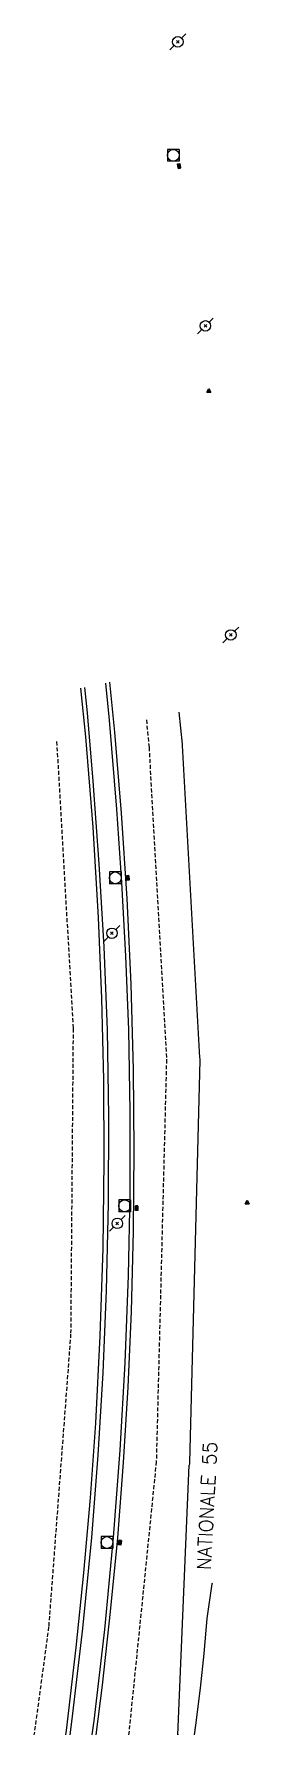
# Model space of a CAD drawing. Header units: millimetres. Extents: x 133000 to 134000, y 131000 to 132001.
# Drawn here: x 133483.7 to 133511, y 131000 to 131216.3 of the extents above; entities that cross this region are included whole.
import ezdxf

# ---------------------------------------------------------------- set-up
doc = ezdxf.new("R2010")
doc.units = ezdxf.units.MM
doc.linetypes.add('DASHED', pattern=[0.75, 0.5, -0.25])
doc.layers.get('0').update_dxf_attribs({"linetype": 'CONTINUOUS'})
for name, color, linetype in [('W0001', 6, 'DASHED'), ('W0008', 7, 'CONTINUOUS'), ('W0010', 4, 'CONTINUOUS'), ('W0211', 2, 'CONTINUOUS'), ('W0401', 7, 'CONTINUOUS'), ('W0420', 7, 'CONTINUOUS'), ('W0473', 7, 'CONTINUOUS'), ('W0850', 7, 'CONTINUOUS'), ('W0989', 7, 'CONTINUOUS')]:
    doc.layers.add(name, color=color, linetype=linetype)
doc.styles.get("Standard").update_dxf_attribs({"font": 'romans.shx', "width": 0.85})

# ---------------------------------------------------------------- blocks, each defined once
blk = doc.blocks.new('T473')
for p, q in [((-0.166667, 0.166667), (0.166667, -0.166667)), ((-0.166667, -0.166667), (0.166667, 0.166667)), ((0.500001, 0.500001), (1.000002, 1.000002)), ((-1.000002, -1.000002), (-0.500001, -0.500001))]:
    blk.add_line(p, q)
blk.add_ellipse((0, 0), major_axis=(0.471405, 0.471405), ratio=1, start_param=5.4977871438, end_param=11.780972451)
blk = doc.blocks.new('T420')
for p, q in [((0.75, 0.75), (-0.75, 0.75)), ((-0.75, 0.75), (-0.75, -0.75)), ((0.75, 0.75), (0.75, -0.75)), ((0.75, -0.75), (-0.75, -0.75))]:
    blk.add_line(p, q)
blk.add_ellipse((0, 0), major_axis=(-0.53, 0.53), ratio=1, start_param=3.926991, end_param=10.210176)
blk = doc.blocks.new('T850')
for p, q in [((-0.25, -0.15), (0, 0.32)), ((0, 0.32), (0.25, -0.15)), ((-0.25, -0.15), (0.25, -0.15))]:
    blk.add_line(p, q)
for major_axis in [(-0.106, 0.106), (-0.0354, 0.0354), (-0.0236, 0.0236)]:
    blk.add_ellipse((0, 0), major_axis=major_axis, ratio=1, start_param=3.926991, end_param=10.210176)
blk = doc.blocks.new('T401')
for p, q in [((-0.3, 0.3), (0, 0.3)), ((-0.3, -0.25), (-0.3, 0.3)), ((-0.3, 0.15), (0, 0.15)), ((-0.3, 0), (0, 0)), ((0, 0.3), (0, -0.25)), ((-0.3, -0.15), (0, -0.15)), ((-0.3, -0.25), (-0.3, -0.3)), ((-0.3, -0.3), (0, -0.3)), ((0, -0.3), (0, -0.25))]:
    blk.add_line(p, q)

msp = doc.modelspace()

# ---------------------------------------------------------------- linework, layer by layer
at = {"layer": 'W0001'}
for points in [[(133497.97, 131129.09), (133498.31, 131125.61), (133500.53, 131085.9), (133499.23, 131034.75), (133497.58, 131018.38)], [(133486.57, 131126.34), (133488.66, 131089.83), (133488.35, 131050.99), (133485.55, 131013.74), (133483.69, 131000)], [(133497.58, 131018.38), (133495.72, 131000)]]:
    msp.add_lwpolyline(points, dxfattribs=at)
at = {"layer": 'W0008'}
for points in [[(133493.28, 131133.87), (133493.91, 131127.52), (133494.75, 131117.24), (133495.47, 131106.37), (133495.99, 131095.48), (133496.31, 131084.58), (133496.4, 131074.33), (133496.31, 131064.08), (133496.03, 131053.84), (133495.61, 131044.25), (133495.04, 131034.66), (133494.29, 131025.09), (133493.39, 131015.7), (133492.34, 131006.32), (133491.54, 131000)], [(133487.75, 131000), (133487.82, 131000.55), (133489.05, 131011.14), (133490.03, 131020.63), (133490.87, 131030.14), (133491.55, 131039.66), (133492.12, 131050.76), (133492.48, 131061.88), (133492.62, 131073), (133492.56, 131083.32), (133492.32, 131093.64), (133491.9, 131103.96), (133491.2, 131115.45), (133490.27, 131126.92), (133489.65, 131133.1)], [(133501.96, 131000), (133501.97, 131000.1), (133501.96, 131000), (133503.43, 131034.32), (133503.43, 131034.32)]]:
    msp.add_lwpolyline(points, dxfattribs=at)
msp.add_lwpolyline([(133502.1, 131130.08), (133502.51, 131126.01, -0.010069), (133502.52, 131125.84), (133504.74, 131086.14, -0.020342), (133504.75, 131085.8), (133503.45, 131034.64, -0.018807), (133503.43, 131034.32), (133503.43, 131034.32)], format="xyb", dxfattribs=at)
at = {"layer": 'W0010'}
for points in [[(133492.79, 131133.76), (133493.26, 131129.05), (133494.19, 131117.74), (133494.83, 131108.4), (133495.34, 131099.05), (133495.69, 131089.69), (133495.88, 131079.27), (133495.86, 131068.85), (133495.66, 131058.43), (133495.24, 131047.32), (133494.61, 131036.2), (133493.76, 131025.11), (133492.64, 131013.43), (133491.3, 131001.78), (133491.06, 131000)], [(133488.27, 131000), (133488.54, 131002.01), (133489.91, 131013.55), (133491.05, 131025.11), (133491.86, 131035.58), (133492.48, 131046.06), (133492.92, 131056.54), (133493.17, 131067.59), (133493.22, 131078.63), (133493.04, 131089.67), (133492.62, 131100.22), (133491.99, 131110.76), (133491.21, 131121.29), (133490.47, 131129.99), (133490.15, 131133.2)]]:
    msp.add_lwpolyline(points, dxfattribs=at)
at = {"layer": 'W0211'}
msp.add_lwpolyline([(133504.08, 131000), (133504.25, 131001.23), (133504.87, 131005.96), (133505.3, 131010.38), (133505.7, 131014.81), (133506.34, 131019.2), (133506.38, 131019.36)], dxfattribs=at)

# ---------------------------------------------------------------- block references
at = {"layer": 'W0401'}
for p, rotation in [((133502.28, 131199.54), 6.024326113065299), ((133495.48, 131108.97), 183.7665437899822), ((133496.59, 131066.99), 179.4802449159624), ((133494.47, 131024.47), 174.5179212386514)]:
    msp.add_blockref('T401', p, dxfattribs=dict(at, rotation=rotation))
at = {"layer": 'W0420'}
for p in [(133501.39, 131200.88), (133494.02, 131109), (133495.21, 131067.29), (133492.96, 131024.47)]:
    msp.add_blockref('T420', p, dxfattribs=at)
at = {"layer": 'W0473'}
for p in [(133501.97, 131215.31), (133505.48, 131179.19), (133508.71, 131139.89), (133493.6, 131101.95), (133494.28, 131065.06)]:
    msp.add_blockref('T473', p, dxfattribs=at)
at = {"layer": 'W0850'}
for p in [(133505.91, 131170.9), (133510.77, 131067.68)]:
    msp.add_blockref('T850', p, dxfattribs=at)

# ---------------------------------------------------------------- texts
at = {"layer": 'W0989'}
msp.add_text('NATIONALE 55', height=1.75, rotation=87.1605, dxfattribs=at).set_placement((133506.16, 131020.94))

doc.saveas('drawing.dxf')
